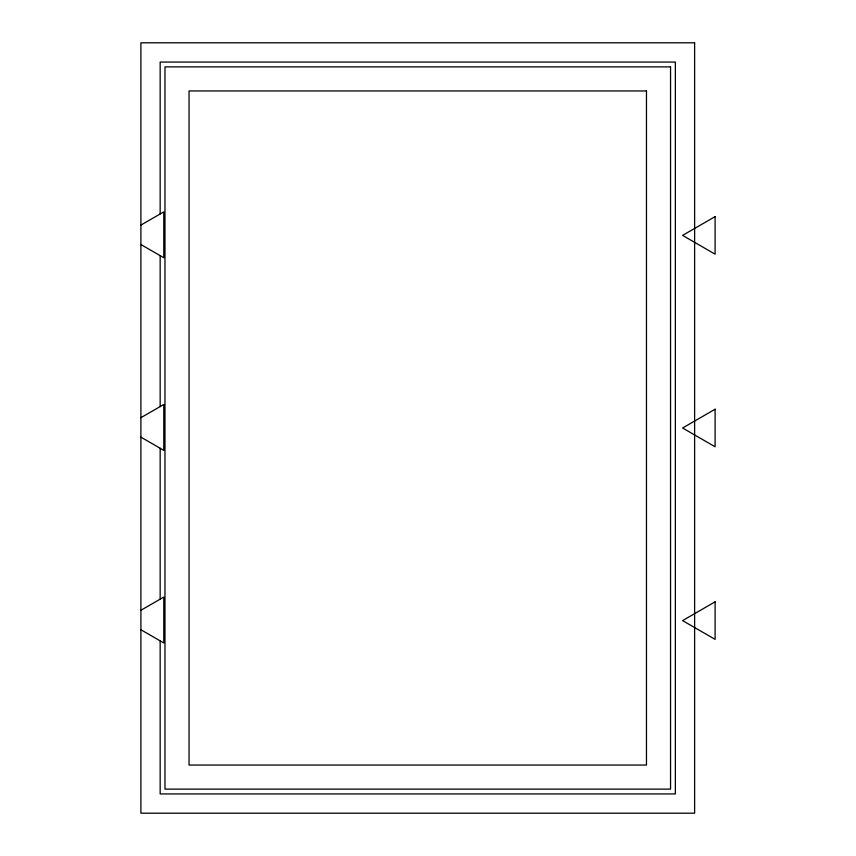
<?xml version="1.0" encoding="UTF-8"?>
<svg xmlns="http://www.w3.org/2000/svg" width="856" height="856" viewBox="0 0 856 856"><rect width="100%" height="100%" fill="white"/><g stroke="black" fill="none" stroke-linecap="round" stroke-linejoin="round"><path stroke-width="1.28" d="M140.898 225.096L163.785 211.881L163.785 257.752L140.898 244.538M140.898 417.696L163.785 404.481L163.785 450.352L140.898 437.138M140.898 610.296L163.785 597.081L163.785 642.952L140.898 629.738M160.158 213.979L160.158 62.06L675.363 62.06L675.363 793.94L160.158 793.94L160.158 640.855M160.158 255.655L160.158 406.579M160.158 448.255L160.158 599.179M715.102 216.632L682.596 235.4L715.102 254.168L715.102 216.632M715.102 409.232L682.596 428L715.102 446.768L715.102 409.232M715.102 601.832L682.596 620.6L715.102 639.368L715.102 601.832M694.623 42.8L140.898 42.8L140.898 813.2L694.623 813.2L694.623 42.8M670.548 66.875L164.973 66.875L164.973 789.125L670.548 789.125L670.548 66.875M646.473 90.95L189.048 90.95L189.048 765.05L646.473 765.05L646.473 90.95"/></g></svg>
